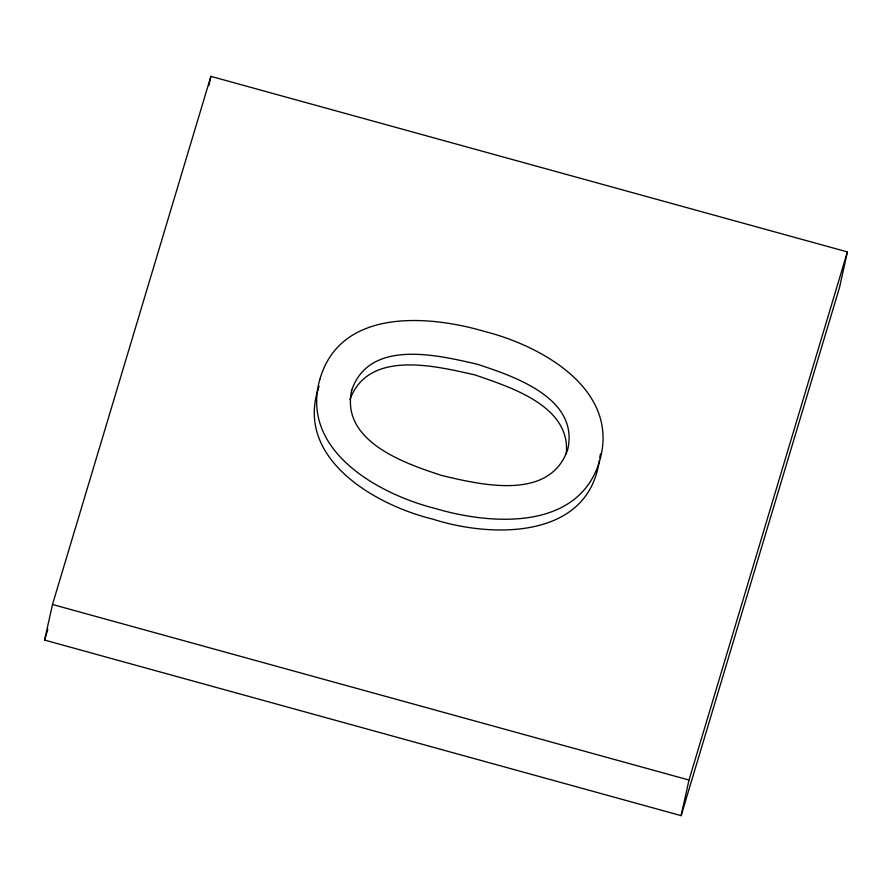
<?xml version="1.0" encoding="UTF-8"?>
<svg xmlns="http://www.w3.org/2000/svg" width="892" height="892" viewBox="0 0 892 892"><rect width="100%" height="100%" fill="white"/><g stroke="black" fill="none" stroke-linecap="round" stroke-linejoin="round"><path stroke-width="1.34" d="M566.23 453.772C571.248 405.86 509.778 387.028 474.934 374.919C436.221 366.211 368.686 349.028 349.965 399.426M599.301 460.462C588.296 539.838 491.314 538.032 432.81 519.133C374.729 505.028 293.579 457.841 319.102 386.247M599.759 457.841L600.45 453.917M44.6 640.077L52.494 604.475L210.88 76.355L847.4 251.923L839.506 287.525L681.12 815.645L44.6 640.077L47.8 629.406M208.84 85.587L210.88 76.355M681.12 815.645L689.003 780.043L847.4 251.923M52.494 604.475L689.003 780.043M351.782 389.96C340.097 441.373 405.046 463.584 442.097 475.581C481.345 484.858 549.829 501.382 567.713 449.523C579.365 398.155 514.115 376.368 477.298 364.237C438.195 355.25 369.812 338.369 351.782 389.96M319.871 379.278C299.723 450.192 377.952 494.023 435.185 508.451C491.358 525.165 579.22 531.175 599.837 460.261C619.884 389.559 541.879 345.94 484.835 331.545C428.662 314.909 340.387 307.896 319.871 379.278"/></g></svg>
